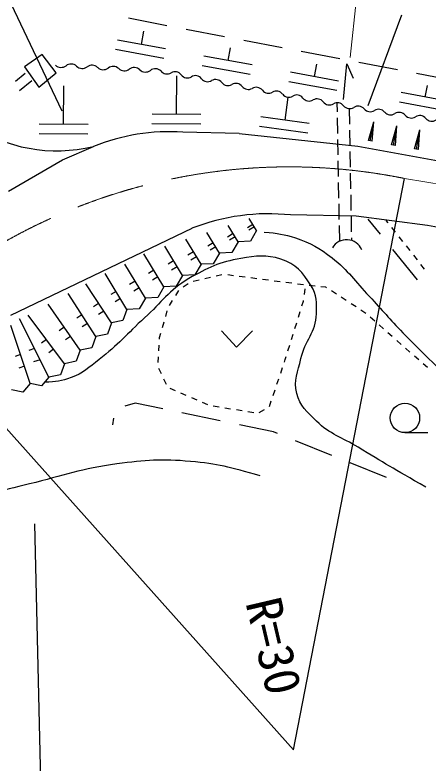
# Model space of a CAD drawing. Units: millimetres, scale not verified. Extents: x 40000 to 680000, y 20000 to 380000.
# Drawn here: x 437958 to 459073, y 281187 to 319406 of the extents above; entities that cross this region are included whole.
import ezdxf
from ezdxf.enums import TextEntityAlignment as Align

# ---------------------------------------------------------------- set-up
doc = ezdxf.new("R2010")
doc.units = ezdxf.units.MM
doc.header["$LTSCALE"] = 1000
doc.linetypes.add('CHAIN', pattern=[18.5, 12, -1.5, 3.5, -1.5])
for name, color, linetype, lineweight in [('M-BGD', 7, 'Continuous', 25), ('M-BMK', 2, 'CHAIN', 13), ('M-STR-HTXT', 7, 'Continuous', 13), ('M-STR-STRC', 7, 'Continuous', 25)]:
    doc.layers.add(name, color=color, linetype=linetype, lineweight=lineweight)
doc.styles.add('ＭＳ ゴシック', font='')
doc.styles.get('ＭＳ ゴシック').set_extended_font_data('MS Gothic')

msp = doc.modelspace()

# ---------------------------------------------------------------- linework, layer by layer
at = {"layer": 'M-BGD'}
for p, q in [((443757, 319252), (445721, 318875)), ((444425, 317898), (444551, 318582)), ((446703, 318686), (448667, 318309)), ((445654, 317670), (443195, 318126)), ((449649, 318121), (451613, 317744)), ((445563, 317179), (443104, 317634)), ((448849, 317078), (448971, 317734)), ((439345, 317379), (438439, 316748)), ((440057, 316441), (439345, 317379)), ((450078, 316850), (447620, 317306)), ((452595, 317555), (454559, 317178)), ((453274, 316258), (453390, 316886)), ((454755, 315081), (454924, 316901)), ((454924, 316901), (455252, 316173)), ((455542, 316990), (457506, 316613)), ((438439, 316748), (439175, 315722)), ((449987, 316359), (447529, 316814)), ((454503, 316030), (452045, 316486)), ((437981, 316027), (438485, 316436)), ((439175, 315722), (440057, 316441)), ((446216, 314331), (446230, 316298)), ((458488, 316424), (460452, 316047)), ((438813, 316036), (438190, 315534)), ((440445, 313822), (440458, 315789)), ((454412, 315539), (451954, 315994)), ((458928, 315210), (459039, 315809)), ((460157, 314982), (457699, 315438)), ((451765, 314036), (451923, 315206)), ((460066, 314491), (457607, 314946)), ((454439, 314451), (454430, 314921)), ((455043, 314623), (455057, 313823)), ((447466, 314323), (444966, 314340)), ((453003, 313868), (450526, 314203)), ((441695, 313814), (439195, 313831)), ((447463, 313823), (444963, 313840)), ((454459, 313351), (454444, 314151)), ((456025, 312986), (456295, 313944)), ((456122, 312968), (456295, 313944)), ((456220, 312951), (456295, 313944)), ((449421, 313342), (446543, 313420)), ((452936, 313373), (450459, 313708)), ((455062, 313523), (455076, 312723)), ((457205, 312777), (457477, 313742)), ((457304, 312760), (457477, 313742)), ((457402, 312742), (457477, 313742)), ((458387, 312568), (458661, 313540)), ((458486, 312551), (458661, 313540)), ((458585, 312533), (458661, 313540)), ((441691, 313314), (439191, 313331)), ((449421, 313342), (455490, 312696)), ((454478, 312252), (454464, 313051)), ((440387, 312008), (441965, 312685)), ((455490, 312696), (491132, 306316)), ((456220, 312951), (456025, 312986)), ((457402, 312742), (457205, 312777)), ((455081, 312423), (455095, 311623)), ((458585, 312533), (458387, 312568)), ((437631, 310398), (440387, 312008)), ((454498, 311152), (454484, 311952)), ((455100, 311324), (455114, 310524)), ((452199, 281859), (457877, 311051)), ((454518, 310052), (454504, 310852)), ((455119, 310224), (455133, 309424)), ((454538, 308952), (454524, 309752)), ((450308, 308392), (449937, 309004)), ((455391, 309118), (452050, 309187)), ((455138, 309124), (455151, 308324)), ((459044, 308656), (455391, 309118)), ((456641, 308204), (456018, 308971)), ((457036, 308779), (456934, 308908)), ((447001, 308504), (437723, 304055)), ((449362, 307817), (448855, 308650)), ((450122, 308698), (449839, 308525)), ((450197, 308576), (449913, 308403)), ((454558, 307852), (454544, 308652)), ((457408, 308309), (457222, 308544)), ((476159, 305336), (459044, 308656)), ((448415, 307242), (447774, 308297)), ((449109, 308234), (448825, 308061)), ((449210, 308067), (448926, 307894)), ((450308, 308392), (449991, 307848)), ((457781, 307838), (457595, 308074)), ((447469, 306667), (446693, 307944)), ((448095, 307769), (447811, 307597)), ((449362, 307817), (449044, 307273)), ((449991, 307848), (449362, 307817)), ((455157, 308024), (455158, 307925)), ((446522, 306092), (445611, 307590)), ((447081, 307305), (446797, 307133)), ((448223, 307558), (447939, 307386)), ((458533, 305876), (457272, 307428)), ((458153, 307368), (457967, 307603)), ((445576, 305516), (444548, 307207)), ((447236, 307050), (446952, 306877)), ((448415, 307242), (448098, 306698)), ((449044, 307273), (448415, 307242)), ((458526, 306898), (458339, 307133)), ((444629, 304941), (443573, 306680)), ((446067, 306841), (445783, 306668)), ((446249, 306541), (445965, 306369)), ((447469, 306667), (447151, 306123)), ((448098, 306698), (447469, 306667)), ((458898, 306427), (458712, 306662)), ((443683, 304366), (442573, 306199)), ((445062, 306362), (444778, 306189)), ((444101, 305811), (443817, 305638)), ((445267, 306024), (444984, 305851)), ((446522, 306092), (446205, 305548)), ((447151, 306123), (446522, 306092)), ((447366, 305862), (447073, 305796)), ((447951, 305995), (447658, 305928)), ((448536, 306127), (448243, 306061)), ((449129, 306086), (448832, 306125)), ((449724, 306008), (449427, 306047)), ((450319, 305931), (450022, 305969)), ((450914, 305853), (450617, 305892)), ((451509, 305775), (451212, 305814)), ((442886, 303672), (441586, 305666)), ((444312, 305463), (444028, 305290)), ((445576, 305516), (445258, 304972)), ((446205, 305548), (445576, 305516)), ((446807, 305670), (446560, 305499)), ((452104, 305698), (451807, 305736)), ((452699, 305620), (452401, 305659)), ((452750, 305123), (452789, 305421)), ((453295, 305554), (452997, 305586)), ((453851, 305496), (453594, 305523)), ((453886, 305473), (453851, 305496)), ((442089, 302978), (440673, 305179)), ((443128, 305282), (442857, 305118)), ((446316, 305326), (446157, 305071)), ((454388, 305145), (454137, 305309)), ((441292, 302283), (439659, 304625)), ((442236, 304669), (441970, 304495)), ((443350, 304916), (443079, 304752)), ((444629, 304941), (444312, 304397)), ((445258, 304972), (444629, 304941)), ((445998, 304817), (445839, 304563)), ((452628, 304538), (452705, 304786)), ((452705, 304786), (452710, 304826)), ((454890, 304817), (454639, 304981)), ((455393, 304489), (455141, 304653)), ((442496, 304270), (442230, 304097)), ((443683, 304366), (443481, 303793)), ((444312, 304397), (443683, 304366)), ((445726, 304288), (445645, 303999)), ((452449, 303965), (452538, 304252)), ((455895, 304161), (455644, 304325)), ((432279, 304122), (452199, 281859)), ((439697, 300895), (438189, 303883)), ((440494, 301589), (438637, 304062)), ((441381, 304078), (441114, 303907)), ((456346, 303765), (456120, 303963)), ((438744, 300575), (437751, 303535)), ((441664, 303638), (441397, 303467)), ((442886, 303672), (442684, 303098)), ((443481, 303793), (442886, 303672)), ((445564, 303710), (445483, 303421)), ((452270, 303392), (452360, 303679)), ((456796, 303369), (456571, 303567)), ((440475, 303454), (440215, 303273)), ((442684, 303098), (442089, 302978)), ((445402, 303133), (445337, 302902)), ((448513, 303272), (449285, 302442)), ((450101, 303264), (449285, 302442)), ((452092, 302820), (452181, 303106)), ((457247, 302972), (457021, 303170)), ((439566, 302825), (439312, 302635)), ((440802, 302986), (440542, 302804)), ((442089, 302978), (441887, 302404)), ((445337, 302902), (445333, 302842)), ((457697, 302576), (457472, 302774)), ((438957, 302361), (438671, 302265)), ((439937, 302331), (439684, 302140)), ((441887, 302404), (441292, 302283)), ((445317, 302542), (445300, 302243)), ((451913, 302247), (452003, 302533)), ((458147, 302179), (457922, 302378)), ((438247, 302055), (437961, 301959)), ((441292, 302283), (441090, 301710)), ((445283, 301943), (445266, 301644)), ((451778, 301811), (451824, 301960)), ((458598, 301783), (458373, 301981)), ((439247, 301787), (438911, 301676)), ((440494, 301589), (440293, 301016)), ((441090, 301710), (440494, 301589)), ((451732, 301675), (451778, 301811)), ((459048, 301387), (458823, 301585)), ((438446, 301463), (438160, 301367)), ((445302, 301354), (445428, 301082)), ((451540, 301106), (451636, 301391)), ((439697, 300895), (439316, 300450)), ((440293, 301016), (439697, 300895)), ((445554, 300809), (445679, 300537)), ((451348, 300538), (451444, 300822)), ((438744, 300575), (438362, 300130)), ((439316, 300450), (438744, 300575)), ((438362, 300130), (437790, 300255)), ((445875, 300336), (446150, 300216)), ((446425, 300097), (446700, 299977)), ((451157, 299969), (451253, 300253)), ((446975, 299858), (447251, 299739)), ((450965, 299401), (451061, 299685)), ((444108, 299574), (443570, 299416)), ((445516, 299281), (444108, 299574)), ((447526, 299619), (447801, 299500)), ((448095, 299444), (448391, 299393)), ((448686, 299342), (448982, 299291)), ((448453, 298668), (446495, 299076)), ((449278, 299241), (449573, 299190)), ((449869, 299139), (450165, 299088)), ((450449, 299104), (450713, 299248)), ((442992, 298800), (442941, 298469)), ((451169, 298102), (449432, 298464)), ((451378, 298017), (451169, 298102)), ((457882, 298067), (459062, 298075)), ((454160, 296893), (452306, 297643)), ((456941, 295769), (455087, 296519))]:
    msp.add_line(p, q, dxfattribs=at)
msp.add_circle((457893, 298817), 750, dxfattribs=at)
for centre, radius, start, end in [((440099, 320489), 8023, 188.8248, 283.4531), ((440317, 317142), 413, 226.0932, 307.5498), ((440820, 316488), 413, 46.0932, 127.5498), ((441898, 316428), 413, 46.0932, 127.5498), ((441395, 317082), 413, 226.0932, 307.5498), ((442473, 317023), 413, 226.0932, 307.5498), ((442976, 316368), 413, 46.0932, 127.5498), ((443551, 316963), 413, 226.0932, 307.5498), ((444054, 316308), 413, 46.0932, 127.5498), ((444629, 316903), 413, 226.0932, 307.5498), ((445132, 316248), 413, 46.0932, 127.5498), ((445735, 316788), 397, 217.6339, 300.7817), ((446141, 316106), 397, 37.6339, 120.7817), ((446772, 316590), 397, 217.6339, 300.7817), ((447178, 315908), 397, 37.6339, 120.7817), ((447809, 316392), 397, 217.6339, 300.7817), ((448215, 315710), 397, 37.6339, 120.7817), ((448846, 316195), 397, 217.6339, 300.7817), ((449252, 315513), 397, 37.6339, 120.7817), ((449883, 315997), 397, 217.6339, 300.7817), ((450289, 315315), 397, 37.6339, 120.7817), ((450920, 315799), 397, 217.6339, 300.7817), ((451326, 315117), 397, 37.6339, 120.7817), ((451957, 315602), 397, 217.6339, 300.7817), ((452363, 314920), 397, 37.6339, 120.7817), ((452994, 315404), 397, 217.6339, 300.7817), ((453400, 314722), 397, 37.6339, 120.7817), ((454031, 315206), 397, 217.6339, 300.7817), ((454438, 314524), 397, 37.6339, 120.7817), ((455062, 315025), 402, 220.0101, 302.5792), ((455495, 314347), 402, 40.0101, 122.5792), ((456114, 314864), 402, 220.0101, 302.5792), ((456547, 314186), 402, 40.0101, 122.5792), ((457165, 314703), 402, 220.0101, 302.5792), ((457598, 314025), 402, 40.0101, 122.5792), ((458217, 314542), 402, 220.0101, 302.5792), ((458650, 313864), 402, 40.0101, 122.5792), ((459268, 314381), 402, 220.0101, 302.5792), ((445866, 303005), 10436, 86.2774, 111.945), ((450918, 298553), 10695, 83.9262, 111.4847), ((454910, 307089), 836, 22.7601, 150.3939)]:
    msp.add_arc(centre, radius, start, end, dxfattribs=at)
for points, knots in [([(450695, 308317), (451417, 308253), (451690, 308208), (452296, 308014), (453088, 307760), (453507, 307504), (454164, 306995), (455009, 306341), (455332, 305805), (456069, 305031), (456753, 304312), (457102, 303877), (457791, 303163), (459616, 301274), (460771, 300344), (462535, 298397), (463385, 297459), (463740, 296830), (464573, 295875), (465110, 295258), (465292, 295054), (465980, 294323)], [0, 0, 0, 0, 1, 1, 1, 2, 2, 2, 3, 3, 3, 4, 4, 4, 5, 5, 5, 6, 6, 6, 7, 7, 7, 7]), ([(458965, 295273), (457281, 296248), (456838, 296496), (455499, 297320), (454663, 297834), (454068, 297966), (453370, 298656), (452887, 299135), (452531, 299417), (452360, 300075), (452185, 300751), (452430, 301167), (452578, 301849), (452779, 302775), (453349, 303195), (453369, 304142), (453381, 304712), (453400, 305094), (453094, 305575), (452663, 306253), (452317, 306697), (451549, 306933), (450788, 307167), (450295, 307106), (449511, 306969), (448410, 306776), (447809, 306497), (446842, 305935), (445825, 305343), (445461, 304725), (444587, 303936), (443672, 303108), (443239, 302550), (442259, 301801), (441731, 301397), (441455, 301099), (440828, 300879), (440323, 300701), (440074, 300671), (439480, 300641)], [0, 0, 0, 0, 1, 1, 1, 2, 2, 2, 3, 3, 3, 4, 4, 4, 5, 5, 5, 6, 6, 6, 7, 7, 7, 8, 8, 8, 9, 9, 9, 10, 10, 10, 11, 11, 11, 12, 12, 12, 13, 13, 13, 13]), ([(450492, 295859), (448905, 296314), (448346, 296469), (446931, 296595), (445465, 296727), (444624, 296666), (443165, 296472), (441392, 296236), (440442, 295866), (438703, 295448), (437180, 295081), (436335, 294844), (434815, 294465), (433776, 294205), (433160, 294173), (432154, 293809), (430539, 293226), (429970, 292672), (428429, 291475)], [0, 0, 0, 0, 1, 1, 1, 2, 2, 2, 3, 3, 3, 4, 4, 4, 5, 5, 5, 6, 6, 6, 6])]:
    msp.add_open_spline(points, degree=3, knots=knots, dxfattribs=at)
at = {"layer": 'M-BMK'}
msp.add_line((457877, 311051), (463671, 310087), dxfattribs=at)
msp.add_arc((451980, 282089), 29556, 78.4895, 131.8016, dxfattribs=at)
at = {"layer": 'M-STR-HTXT'}
msp.add_line((455099, 317235), (457711, 341694), dxfattribs=at)
at = {"layer": 'M-STR-STRC'}
for p, q in [((440370, 314484), (432391, 331317)), ((457713, 319397), (455995, 314771)), ((438959, 293400), (439454, 272334))]:
    msp.add_line(p, q, dxfattribs=at)

# ---------------------------------------------------------------- texts
at = {"layer": 'M-BGD', "style": 'ＭＳ ゴシック'}
msp.add_text('R=30', height=1833, rotation=283.177, dxfattribs=at).set_placement((449199, 289263), align=Align.BOTTOM_LEFT)

doc.saveas('drawing.dxf')
